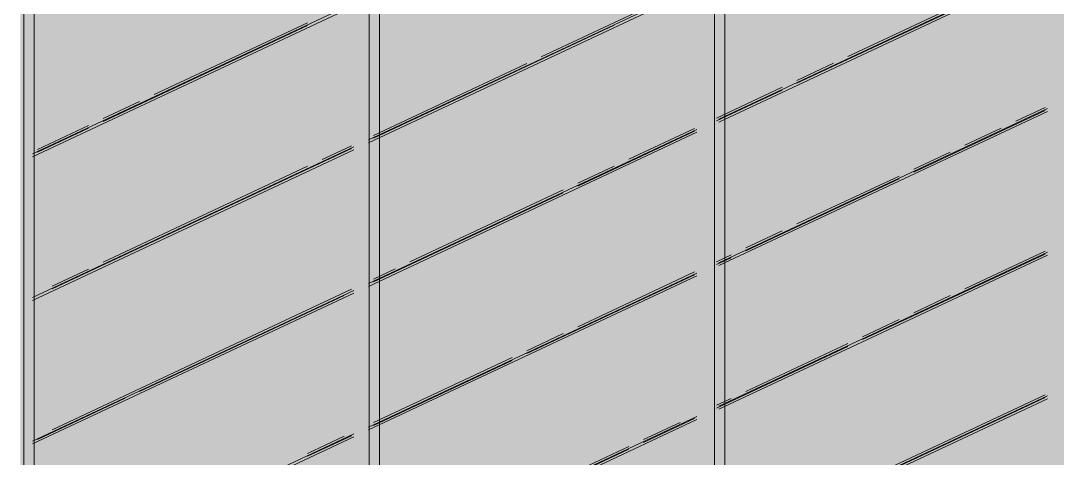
# Model space of a CAD drawing. Header units: millimetres. Extents: x 5 to 1315, y 5 to 292.
# Drawn here: x 1139.16 to 1146.66, y 225.05 to 228.22 of the extents above; entities that cross this region are included whole.
import ezdxf

# ---------------------------------------------------------------- set-up
doc = ezdxf.new("R2010")
doc.units = ezdxf.units.MM
doc.layers.add('EXISTING', color=7, linetype='Continuous')
doc.layers.add('IMAGES', color=7, linetype='Continuous')

# ---------------------------------------------------------------- blocks, each defined once
blk = doc.blocks.new('SHEET_03')
at = {"layer": 'EXISTING', "color": 250, "lineweight": 9}
for p, q in [((244.1804, 218.96), (244.1804, 235.6115)), ((244.1804, 235.5411), (244.1804, 218.8895)), ((244.2554, 218.9248), (244.2554, 235.5763)), ((241.68, 217.7861), (241.68, 234.4377)), ((241.7551, 217.7509), (241.7551, 234.4024)), ((241.68, 234.3672), (241.68, 217.7157)), ((239.1797, 233.1934), (239.1797, 216.5418)), ((239.2547, 216.5771), (239.2547, 233.2286)), ((244.2127, 227.5077), (246.5919, 228.6247)), ((244.2127, 227.4869), (246.5919, 228.6039)), ((241.6749, 227.357), (244.0541, 228.474)), ((241.6749, 227.3362), (244.0541, 228.4531)), ((244.0374, 228.4818), (242.9271, 227.9605)), ((244.7776, 227.7678), (246.258, 228.4628)), ((246.258, 228.4836), (245.1477, 227.9623)), ((239.2428, 227.2559), (241.5691, 228.3481)), ((239.2428, 227.2351), (241.5691, 228.3273)), ((239.7548, 227.4911), (241.2352, 228.1862)), ((241.2352, 228.207), (240.1249, 227.6857)), ((241.7111, 227.3688), (243.4558, 228.1879)), ((242.8214, 227.9109), (241.7111, 227.3896)), ((245.042, 227.9127), (244.7776, 227.7886)), ((244.6719, 227.7389), (244.196, 227.5155)), ((244.196, 227.4947), (244.6719, 227.7181)), ((240.0192, 227.6361), (239.7548, 227.512)), ((244.2127, 226.467), (246.5919, 227.584)), ((244.2127, 226.4462), (246.5919, 227.5631)), ((245.6236, 227.1242), (246.5752, 227.571)), ((246.5752, 227.5918), (246.3638, 227.4925)), ((239.6491, 227.4623), (239.279, 227.2886)), ((239.279, 227.2678), (239.6491, 227.4415)), ((241.6749, 226.3163), (244.0541, 227.4332)), ((241.6749, 226.2955), (244.0541, 227.4124)), ((243.1915, 227.0231), (244.0374, 227.4203)), ((244.0374, 227.4411), (243.5616, 227.2177)), ((246.258, 227.4429), (245.9937, 227.3187)), ((239.2428, 226.2152), (241.5691, 227.3073)), ((239.2428, 226.1944), (241.5691, 227.2865)), ((239.3847, 226.2767), (241.5525, 227.2944)), ((241.5525, 227.3152), (241.341, 227.2159)), ((245.8879, 227.2691), (245.6236, 227.145)), ((241.2352, 227.1662), (239.7548, 226.4712)), ((243.4558, 227.168), (243.1915, 227.0439)), ((244.4075, 226.5533), (245.5178, 227.0745)), ((245.5178, 227.0954), (244.7776, 226.7479)), ((241.7111, 226.3281), (243.0857, 226.9735)), ((243.0857, 226.9943), (241.9754, 226.473)), ((244.6719, 226.6982), (244.4075, 226.5741)), ((244.3018, 226.5245), (244.196, 226.4748)), ((244.196, 226.454), (244.3018, 226.5036)), ((244.2127, 225.4263), (246.5919, 226.5432)), ((244.2127, 225.4055), (246.5919, 226.5224)), ((245.2535, 225.9097), (246.5752, 226.5303)), ((246.5752, 226.5511), (245.9937, 226.278)), ((241.8697, 226.4234), (241.7111, 226.3489)), ((239.6491, 226.4216), (239.3847, 226.2975)), ((241.6749, 225.2756), (244.0541, 226.3925)), ((241.6749, 225.2547), (244.0541, 226.3717)), ((242.8214, 225.8086), (244.0374, 226.3795)), ((244.0374, 226.4003), (243.1915, 226.0032)), ((241.5525, 226.2745), (239.3847, 225.2568)), ((239.2428, 225.1745), (241.5691, 226.2666)), ((239.2428, 225.1537), (241.5691, 226.2458)), ((240.0192, 225.5338), (241.4996, 226.2288)), ((245.8879, 226.2284), (245.6236, 226.1043)), ((245.5178, 226.0546), (245.2535, 225.9305)), ((243.0857, 225.9536), (242.8214, 225.8295)), ((244.196, 225.4133), (245.1477, 225.8601)), ((245.1477, 225.8809), (244.4075, 225.5334)), ((242.7156, 225.7798), (241.7111, 225.3082)), ((241.7111, 225.2874), (242.7156, 225.759)), ((239.279, 225.1863), (239.9134, 225.4842)), ((244.3018, 225.4837), (244.196, 225.4341)), ((244.2127, 224.3855), (246.5919, 225.5025)), ((244.2127, 224.3647), (246.5919, 225.4817)), ((244.8834, 224.6952), (246.5752, 225.4895)), ((246.5752, 225.5103), (245.2535, 224.8898)), ((241.6749, 224.2348), (244.0541, 225.3518)), ((241.6749, 224.214), (244.0541, 225.331)), ((243.6673, 225.1651), (244.0374, 225.3388)), ((243.9317, 225.31), (243.6673, 225.1859)), ((239.2428, 224.1338), (241.5691, 225.2259)), ((239.2428, 224.1129), (241.5691, 225.2051)), ((241.2352, 225.064), (241.5525, 225.2129)), ((241.4996, 225.2089), (241.2352, 225.0848)), ((242.0812, 224.4204), (243.5616, 225.1154)), ((243.5616, 225.1362), (242.8214, 224.7887))]:
    blk.add_line(p, q, dxfattribs=at)
at = {"layer": 'IMAGES', "color": 7}
for points in [[(246.6534, 225.5), (246.82, 225.5), (246.6534, 236.8333), (246.82, 236.8333)], [(244.1539, 225.3333), (244.3205, 225.3333), (244.1539, 235.5), (244.3205, 235.5)], [(241.6543, 227.3333), (241.821, 227.3333), (241.6543, 231.3333), (241.821, 231.3333)], [(239.1548, 226.3333), (239.3214, 226.3333), (239.1548, 229.3333), (239.3214, 229.3333)], [(239.3214, 228.1667), (239.6547, 228.1667), (239.3214, 228.3333), (239.6547, 228.3333)], [(239.6547, 228.1667), (241.1544, 228.1667), (239.6547, 228.3333), (241.1544, 228.3333)], [(241.1544, 228.1667), (241.6543, 228.1667), (241.1544, 228.3333), (241.6543, 228.3333)], [(241.821, 228.1667), (243.4873, 228.1667), (241.821, 228.3333), (243.4873, 228.3333)], [(243.4873, 228.1667), (244.1539, 228.1667), (243.4873, 228.3333), (244.1539, 228.3333)], [(244.3205, 228.1667), (245.6536, 228.1667), (244.3205, 228.3333), (245.6536, 228.3333)], [(245.6536, 228.1667), (246.3201, 228.1667), (245.6536, 228.3333), (246.3201, 228.3333)], [(246.3201, 228.1667), (246.6534, 228.1667), (246.3201, 228.3333), (246.6534, 228.3333)], [(239.3214, 227.5), (239.4881, 227.5), (239.3214, 228.1667), (239.4881, 228.1667)], [(239.4881, 228), (240.8211, 228), (239.4881, 228.1667), (240.8211, 228.1667)], [(240.8211, 228), (241.6543, 228), (240.8211, 228.1667), (241.6543, 228.1667)], [(241.821, 228), (243.154, 228), (241.821, 228.1667), (243.154, 228.1667)], [(243.154, 228), (243.654, 228), (243.154, 228.1667), (243.654, 228.1667)], [(243.654, 228), (243.9872, 228), (243.654, 228.1667), (243.9872, 228.1667)], [(243.9872, 227.3333), (244.1539, 227.3333), (243.9872, 228.1667), (244.1539, 228.1667)], [(244.3205, 228), (245.3203, 228), (244.3205, 228.1667), (245.3203, 228.1667)], [(245.3203, 228), (245.9869, 228), (245.3203, 228.1667), (245.9869, 228.1667)], [(245.9869, 228), (246.6534, 228), (245.9869, 228.1667), (246.6534, 228.1667)], [(239.4881, 227.6667), (240.3212, 227.6667), (239.4881, 228), (240.3212, 228)], [(240.3212, 227.8333), (241.1544, 227.8333), (240.3212, 228), (241.1544, 228)], [(241.1544, 227.8333), (241.4877, 227.8333), (241.1544, 228), (241.4877, 228)], [(241.4877, 227.3333), (241.6543, 227.3333), (241.4877, 228), (241.6543, 228)], [(241.821, 227.8333), (242.6541, 227.8333), (241.821, 228), (242.6541, 228)], [(242.6541, 227.8333), (243.3207, 227.8333), (242.6541, 228), (243.3207, 228)], [(243.3207, 227.8333), (243.9872, 227.8333), (243.3207, 228), (243.9872, 228)], [(244.3205, 227.8333), (244.8204, 227.8333), (244.3205, 228), (244.8204, 228)], [(244.8204, 227.8333), (245.6536, 227.8333), (244.8204, 228), (245.6536, 228)], [(245.6536, 227.8333), (246.6534, 227.8333), (245.6536, 228), (246.6534, 228)], [(240.3212, 227.6667), (240.8211, 227.6667), (240.3212, 227.8333), (240.8211, 227.8333)], [(240.8211, 227.6667), (241.4877, 227.6667), (240.8211, 227.8333), (241.4877, 227.8333)], [(241.821, 227.6667), (242.3209, 227.6667), (241.821, 227.8333), (242.3209, 227.8333)], [(242.3209, 227.6667), (242.6541, 227.6667), (242.3209, 227.8333), (242.6541, 227.8333)], [(242.6541, 227.6667), (242.8208, 227.6667), (242.6541, 227.8333), (242.8208, 227.8333)], [(242.8208, 227.6667), (242.9874, 227.6667), (242.8208, 227.8333), (242.9874, 227.8333)], [(242.9874, 227.6667), (243.9872, 227.6667), (242.9874, 227.8333), (243.9872, 227.8333)], [(244.3205, 227.6667), (244.4871, 227.6667), (244.3205, 227.8333), (244.4871, 227.8333)], [(244.4871, 227.6667), (245.3203, 227.6667), (244.4871, 227.8333), (245.3203, 227.8333)], [(245.3203, 227.6667), (246.6534, 227.6667), (245.3203, 227.8333), (246.6534, 227.8333)], [(239.4881, 227.5), (239.8213, 227.5), (239.4881, 227.6667), (239.8213, 227.6667)], [(239.8213, 227.5), (240.4879, 227.5), (239.8213, 227.6667), (240.4879, 227.6667)], [(240.4879, 227.5), (241.4877, 227.5), (240.4879, 227.6667), (241.4877, 227.6667)], [(241.821, 227.5), (241.9876, 227.5), (241.821, 227.6667), (241.9876, 227.6667)], [(241.9876, 227.5), (242.6541, 227.5), (241.9876, 227.6667), (242.6541, 227.6667)], [(242.6541, 227.5), (243.9872, 227.5), (242.6541, 227.6667), (243.9872, 227.6667)], [(244.3205, 227.5), (244.987, 227.5), (244.3205, 227.6667), (244.987, 227.6667)], [(244.987, 227.5), (246.4868, 227.5), (244.987, 227.6667), (246.4868, 227.6667)], [(246.4868, 227.5), (246.6534, 227.5), (246.4868, 227.6667), (246.6534, 227.6667)], [(239.3214, 227.1667), (239.6547, 227.1667), (239.3214, 227.5), (239.6547, 227.5)], [(239.6547, 227.3333), (239.8213, 227.3333), (239.6547, 227.5), (239.8213, 227.5)], [(239.8213, 227.3333), (239.988, 227.3333), (239.8213, 227.5), (239.988, 227.5)], [(239.988, 227.3333), (241.4877, 227.3333), (239.988, 227.5), (241.4877, 227.5)], [(241.821, 227.3333), (242.3209, 227.3333), (241.821, 227.5), (242.3209, 227.5)], [(242.3209, 227.3333), (243.9872, 227.3333), (242.3209, 227.5), (243.9872, 227.5)], [(244.3205, 227.3333), (244.4871, 227.3333), (244.3205, 227.5), (244.4871, 227.5)], [(244.4871, 227.3333), (245.9869, 227.3333), (244.4871, 227.5), (245.9869, 227.5)], [(245.9869, 227.3333), (246.6534, 227.3333), (245.9869, 227.5), (246.6534, 227.5)], [(239.6547, 227.1667), (241.3211, 227.1667), (239.6547, 227.3333), (241.3211, 227.3333)], [(241.3211, 227.1667), (241.4877, 227.1667), (241.3211, 227.3333), (241.4877, 227.3333)], [(241.4877, 227.1667), (241.821, 227.1667), (241.4877, 227.3333), (241.821, 227.3333)], [(241.821, 227.1667), (241.9876, 227.1667), (241.821, 227.3333), (241.9876, 227.3333)], [(241.9876, 227.1667), (243.4873, 227.1667), (241.9876, 227.3333), (243.4873, 227.3333)], [(243.4873, 227.1667), (244.1539, 227.1667), (243.4873, 227.3333), (244.1539, 227.3333)], [(244.3205, 227.1667), (245.6536, 227.1667), (244.3205, 227.3333), (245.6536, 227.3333)], [(245.6536, 227.1667), (246.3201, 227.1667), (245.6536, 227.3333), (246.3201, 227.3333)], [(246.3201, 227.1667), (246.6534, 227.1667), (246.3201, 227.3333), (246.6534, 227.3333)], [(239.3214, 226.5), (239.4881, 226.5), (239.3214, 227.1667), (239.4881, 227.1667)], [(239.4881, 227), (240.9878, 227), (239.4881, 227.1667), (240.9878, 227.1667)], [(240.9878, 227), (241.6543, 227), (240.9878, 227.1667), (241.6543, 227.1667)], [(241.6543, 220), (241.821, 220), (241.6543, 227.1667), (241.821, 227.1667)], [(241.821, 227), (243.154, 227), (241.821, 227.1667), (243.154, 227.1667)], [(243.154, 227), (243.8206, 227), (243.154, 227.1667), (243.8206, 227.1667)], [(243.8206, 227), (243.9872, 227), (243.8206, 227.1667), (243.9872, 227.1667)], [(243.9872, 226.3333), (244.1539, 226.3333), (243.9872, 227.1667), (244.1539, 227.1667)], [(244.3205, 227), (245.3203, 227), (244.3205, 227.1667), (245.3203, 227.1667)], [(245.3203, 227), (246.1535, 227), (245.3203, 227.1667), (246.1535, 227.1667)], [(246.1535, 227), (246.6534, 227), (246.1535, 227.1667), (246.6534, 227.1667)], [(239.4881, 226.8333), (240.4879, 226.8333), (239.4881, 227), (240.4879, 227)], [(240.4879, 226.8333), (241.1544, 226.8333), (240.4879, 227), (241.1544, 227)], [(241.1544, 226.8333), (241.4877, 226.8333), (241.1544, 227), (241.4877, 227)], [(241.4877, 226.3333), (241.6543, 226.3333), (241.4877, 227), (241.6543, 227)], [(241.821, 226.8333), (242.8208, 226.8333), (241.821, 227), (242.8208, 227)], [(242.8208, 226.8333), (243.154, 226.8333), (242.8208, 227), (243.154, 227)], [(243.154, 226.8333), (243.3207, 226.8333), (243.154, 227), (243.3207, 227)], [(243.3207, 226.8333), (243.9872, 226.8333), (243.3207, 227), (243.9872, 227)], [(244.3205, 226.8333), (245.1537, 226.8333), (244.3205, 227), (245.1537, 227)], [(245.1537, 226.8333), (245.6536, 226.8333), (245.1537, 227), (245.6536, 227)], [(245.6536, 226.8333), (246.6534, 226.8333), (245.6536, 227), (246.6534, 227)], [(239.4881, 226.6667), (240.1546, 226.6667), (239.4881, 226.8333), (240.1546, 226.8333)], [(240.1546, 226.6667), (240.8211, 226.6667), (240.1546, 226.8333), (240.8211, 226.8333)], [(240.8211, 226.6667), (241.4877, 226.6667), (240.8211, 226.8333), (241.4877, 226.8333)], [(241.821, 226.6667), (242.4875, 226.6667), (241.821, 226.8333), (242.4875, 226.8333)], [(242.4875, 226.6667), (242.9874, 226.6667), (242.4875, 226.8333), (242.9874, 226.8333)], [(242.9874, 226.6667), (243.9872, 226.6667), (242.9874, 226.8333), (243.9872, 226.8333)], [(244.3205, 226.6667), (244.8204, 226.6667), (244.3205, 226.8333), (244.8204, 226.8333)], [(244.8204, 226.6667), (245.3203, 226.6667), (244.8204, 226.8333), (245.3203, 226.8333)], [(245.3203, 226.6667), (246.6534, 226.6667), (245.3203, 226.8333), (246.6534, 226.8333)], [(239.4881, 226.5), (239.988, 226.5), (239.4881, 226.6667), (239.988, 226.6667)], [(239.988, 226.5), (240.4879, 226.5), (239.988, 226.6667), (240.4879, 226.6667)], [(240.4879, 226.5), (241.4877, 226.5), (240.4879, 226.6667), (241.4877, 226.6667)], [(241.821, 226.5), (242.1542, 226.5), (241.821, 226.6667), (242.1542, 226.6667)], [(242.1542, 226.5), (242.3209, 226.5), (242.1542, 226.6667), (242.3209, 226.6667)], [(242.3209, 226.5), (242.4875, 226.5), (242.3209, 226.6667), (242.4875, 226.6667)], [(242.4875, 226.5), (242.6541, 226.5), (242.4875, 226.6667), (242.6541, 226.6667)], [(242.6541, 226.5), (243.9872, 226.5), (242.6541, 226.6667), (243.9872, 226.6667)], [(244.3205, 226.5), (244.4871, 226.5), (244.3205, 226.6667), (244.4871, 226.6667)], [(244.4871, 226.5), (244.6538, 226.5), (244.4871, 226.6667), (244.6538, 226.6667)], [(244.6538, 226.5), (244.987, 226.5), (244.6538, 226.6667), (244.987, 226.6667)], [(244.987, 226.5), (246.4868, 226.5), (244.987, 226.6667), (246.4868, 226.6667)], [(246.4868, 226.5), (246.6534, 226.5), (246.4868, 226.6667), (246.6534, 226.6667)], [(239.3214, 226.3333), (240.1546, 226.3333), (239.3214, 226.5), (240.1546, 226.5)], [(240.1546, 226.3333), (241.4877, 226.3333), (240.1546, 226.5), (241.4877, 226.5)], [(241.821, 226.3333), (242.3209, 226.3333), (241.821, 226.5), (242.3209, 226.5)], [(242.3209, 226.3333), (243.9872, 226.3333), (242.3209, 226.5), (243.9872, 226.5)], [(244.3205, 226.3333), (244.6538, 226.3333), (244.3205, 226.5), (244.6538, 226.5)], [(244.6538, 226.3333), (246.1535, 226.3333), (244.6538, 226.5), (246.1535, 226.5)], [(246.1535, 226.3333), (246.6534, 226.3333), (246.1535, 226.5), (246.6534, 226.5)], [(239.1548, 226.1667), (239.4881, 226.1667), (239.1548, 226.3333), (239.4881, 226.3333)], [(239.4881, 226.1667), (239.8213, 226.1667), (239.4881, 226.3333), (239.8213, 226.3333)], [(239.8213, 226.1667), (241.3211, 226.1667), (239.8213, 226.3333), (241.3211, 226.3333)], [(241.3211, 226.1667), (241.6543, 226.1667), (241.3211, 226.3333), (241.6543, 226.3333)], [(241.821, 226.1667), (241.9876, 226.1667), (241.821, 226.3333), (241.9876, 226.3333)], [(241.9876, 226.1667), (243.654, 226.1667), (241.9876, 226.3333), (243.654, 226.3333)], [(243.654, 226.1667), (244.1539, 226.1667), (243.654, 226.3333), (244.1539, 226.3333)], [(244.3205, 226.1667), (245.9869, 226.1667), (244.3205, 226.3333), (245.9869, 226.3333)], [(245.9869, 226.1667), (246.4868, 226.1667), (245.9869, 226.3333), (246.4868, 226.3333)], [(246.4868, 226.1667), (246.6534, 226.1667), (246.4868, 226.3333), (246.6534, 226.3333)], [(239.1548, 224), (239.3214, 224), (239.1548, 226.1667), (239.3214, 226.1667)], [(239.3214, 225.3333), (239.4881, 225.3333), (239.3214, 226.1667), (239.4881, 226.1667)], [(239.4881, 226), (241.1544, 226), (239.4881, 226.1667), (241.1544, 226.1667)], [(241.1544, 226), (241.6543, 226), (241.1544, 226.1667), (241.6543, 226.1667)], [(241.821, 226), (243.3207, 226), (241.821, 226.1667), (243.3207, 226.1667)], [(243.3207, 226), (243.8206, 226), (243.3207, 226.1667), (243.8206, 226.1667)], [(243.8206, 226), (243.9872, 226), (243.8206, 226.1667), (243.9872, 226.1667)], [(243.9872, 225.3333), (244.1539, 225.3333), (243.9872, 226.1667), (244.1539, 226.1667)], [(244.3205, 226), (245.4869, 226), (244.3205, 226.1667), (245.4869, 226.1667)], [(245.4869, 226), (246.1535, 226), (245.4869, 226.1667), (246.1535, 226.1667)], [(246.1535, 226), (246.6534, 226), (246.1535, 226.1667), (246.6534, 226.1667)], [(239.4881, 225.8333), (240.6545, 225.8333), (239.4881, 226), (240.6545, 226)], [(240.6545, 225.8333), (241.3211, 225.8333), (240.6545, 226), (241.3211, 226)], [(241.3211, 225.8333), (241.4877, 225.8333), (241.3211, 226), (241.4877, 226)], [(241.4877, 225.1667), (241.6543, 225.1667), (241.4877, 226), (241.6543, 226)], [(241.821, 225.8333), (242.8208, 225.8333), (241.821, 226), (242.8208, 226)], [(242.8208, 225.8333), (243.4873, 225.8333), (242.8208, 226), (243.4873, 226)], [(243.4873, 225.8333), (243.9872, 225.8333), (243.4873, 226), (243.9872, 226)], [(244.3205, 225.8333), (245.1537, 225.8333), (244.3205, 226), (245.1537, 226)], [(245.1537, 225.8333), (245.8202, 225.8333), (245.1537, 226), (245.8202, 226)], [(245.8202, 225.8333), (246.6534, 225.8333), (245.8202, 226), (246.6534, 226)], [(239.4881, 225.6667), (240.3212, 225.6667), (239.4881, 225.8333), (240.3212, 225.8333)], [(240.3212, 225.6667), (240.9878, 225.6667), (240.3212, 225.8333), (240.9878, 225.8333)], [(240.9878, 225.6667), (241.4877, 225.6667), (240.9878, 225.8333), (241.4877, 225.8333)], [(241.821, 225.6667), (242.4875, 225.6667), (241.821, 225.8333), (242.4875, 225.8333)], [(242.4875, 225.6667), (243.154, 225.6667), (242.4875, 225.8333), (243.154, 225.8333)], [(243.154, 225.6667), (243.9872, 225.6667), (243.154, 225.8333), (243.9872, 225.8333)], [(244.3205, 225.6667), (244.8204, 225.6667), (244.3205, 225.8333), (244.8204, 225.8333)], [(244.8204, 225.6667), (245.3203, 225.6667), (244.8204, 225.8333), (245.3203, 225.8333)], [(245.3203, 225.6667), (246.6534, 225.6667), (245.3203, 225.8333), (246.6534, 225.8333)], [(239.4881, 225.5), (239.988, 225.5), (239.4881, 225.6667), (239.988, 225.6667)], [(239.988, 225.5), (240.6545, 225.5), (239.988, 225.6667), (240.6545, 225.6667)], [(240.6545, 225.5), (241.4877, 225.5), (240.6545, 225.6667), (241.4877, 225.6667)], [(241.821, 225.5), (242.1542, 225.5), (241.821, 225.6667), (242.1542, 225.6667)], [(242.1542, 225.5), (242.8208, 225.5), (242.1542, 225.6667), (242.8208, 225.6667)], [(242.8208, 225.5), (243.9872, 225.5), (242.8208, 225.6667), (243.9872, 225.6667)], [(244.3205, 225.5), (244.4871, 225.5), (244.3205, 225.6667), (244.4871, 225.6667)], [(244.4871, 225.5), (244.987, 225.5), (244.4871, 225.6667), (244.987, 225.6667)], [(244.987, 225.5), (246.4868, 225.5), (244.987, 225.6667), (246.4868, 225.6667)], [(246.4868, 225.5), (246.6534, 225.5), (246.4868, 225.6667), (246.6534, 225.6667)], [(239.4881, 225.3333), (239.6547, 225.3333), (239.4881, 225.5), (239.6547, 225.5)], [(239.6547, 225.3333), (240.1546, 225.3333), (239.6547, 225.5), (240.1546, 225.5)], [(240.1546, 225.3333), (241.4877, 225.3333), (240.1546, 225.5), (241.4877, 225.5)], [(241.821, 225.3333), (241.9876, 225.3333), (241.821, 225.5), (241.9876, 225.5)], [(241.9876, 225.3333), (242.4875, 225.3333), (241.9876, 225.5), (242.4875, 225.5)], [(242.4875, 225.3333), (243.9872, 225.3333), (242.4875, 225.5), (243.9872, 225.5)], [(244.3205, 225.3333), (244.6538, 225.3333), (244.3205, 225.5), (244.6538, 225.5)], [(244.6538, 225.3333), (246.1535, 225.3333), (244.6538, 225.5), (246.1535, 225.5)], [(246.1535, 225.3333), (246.4868, 225.3333), (246.1535, 225.5), (246.4868, 225.5)], [(246.4868, 225.3333), (246.82, 225.3333), (246.4868, 225.5), (246.82, 225.5)], [(239.3214, 225.1667), (239.8213, 225.1667), (239.3214, 225.3333), (239.8213, 225.3333)], [(239.8213, 225.1667), (241.4877, 225.1667), (239.8213, 225.3333), (241.4877, 225.3333)], [(241.821, 225.1667), (242.1542, 225.1667), (241.821, 225.3333), (242.1542, 225.3333)], [(242.1542, 225.1667), (243.654, 225.1667), (242.1542, 225.3333), (243.654, 225.3333)], [(243.654, 225.1667), (243.9872, 225.1667), (243.654, 225.3333), (243.9872, 225.3333)], [(243.9872, 225.1667), (244.3205, 225.1667), (243.9872, 225.3333), (244.3205, 225.3333)], [(244.3205, 225.1667), (245.8202, 225.1667), (244.3205, 225.3333), (245.8202, 225.3333)], [(245.8202, 225.1667), (246.6534, 225.1667), (245.8202, 225.3333), (246.6534, 225.3333)], [(246.6534, 222.3333), (246.82, 222.3333), (246.6534, 225.3333), (246.82, 225.3333)], [(239.3214, 224.3333), (239.4881, 224.3333), (239.3214, 225.1667), (239.4881, 225.1667)], [(239.4881, 225), (241.1544, 225), (239.4881, 225.1667), (241.1544, 225.1667)], [(241.1544, 225), (241.6543, 225), (241.1544, 225.1667), (241.6543, 225.1667)], [(241.821, 225), (243.3207, 225), (241.821, 225.1667), (243.3207, 225.1667)], [(243.3207, 225), (244.1539, 225), (243.3207, 225.1667), (244.1539, 225.1667)], [(244.1539, 224.3333), (244.3205, 224.3333), (244.1539, 225.1667), (244.3205, 225.1667)], [(244.3205, 225), (245.4869, 225), (244.3205, 225.1667), (245.4869, 225.1667)], [(245.4869, 225), (246.1535, 225), (245.4869, 225.1667), (246.1535, 225.1667)], [(246.1535, 225), (246.6534, 225), (246.1535, 225.1667), (246.6534, 225.1667)]]:
    blk.add_solid(points, dxfattribs=at)

msp = doc.modelspace()

# ---------------------------------------------------------------- block references
msp.add_blockref('SHEET_03', (900, 0))

doc.saveas('drawing.dxf')
